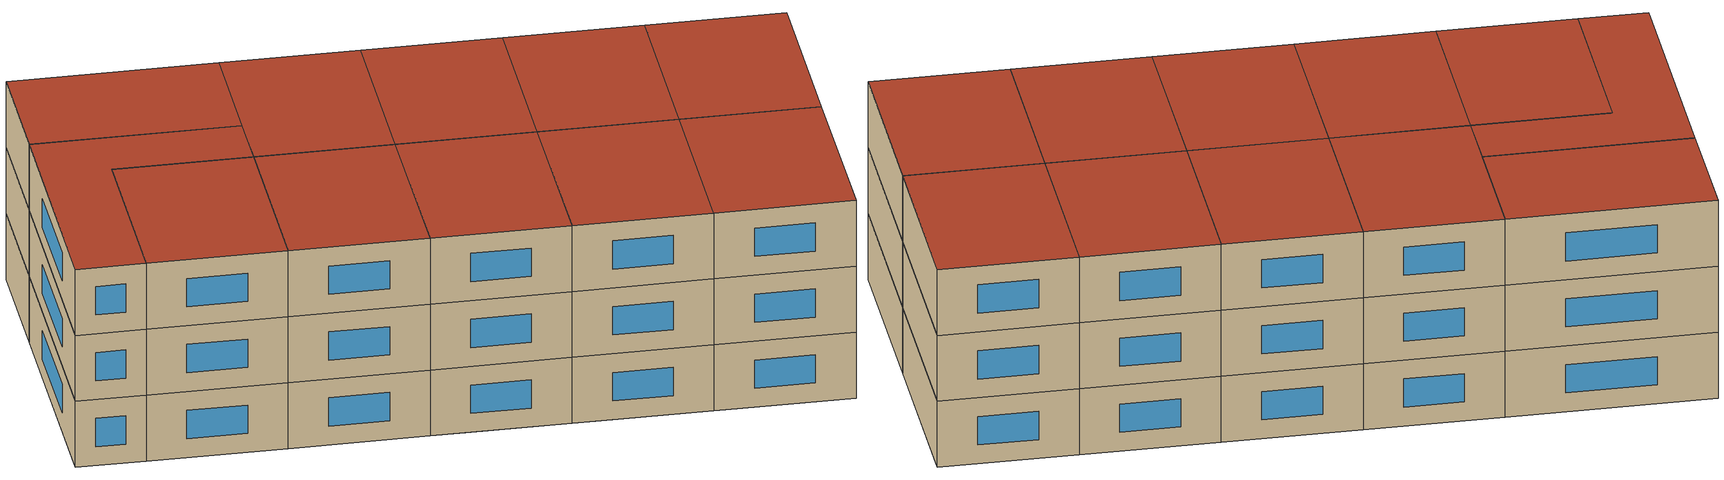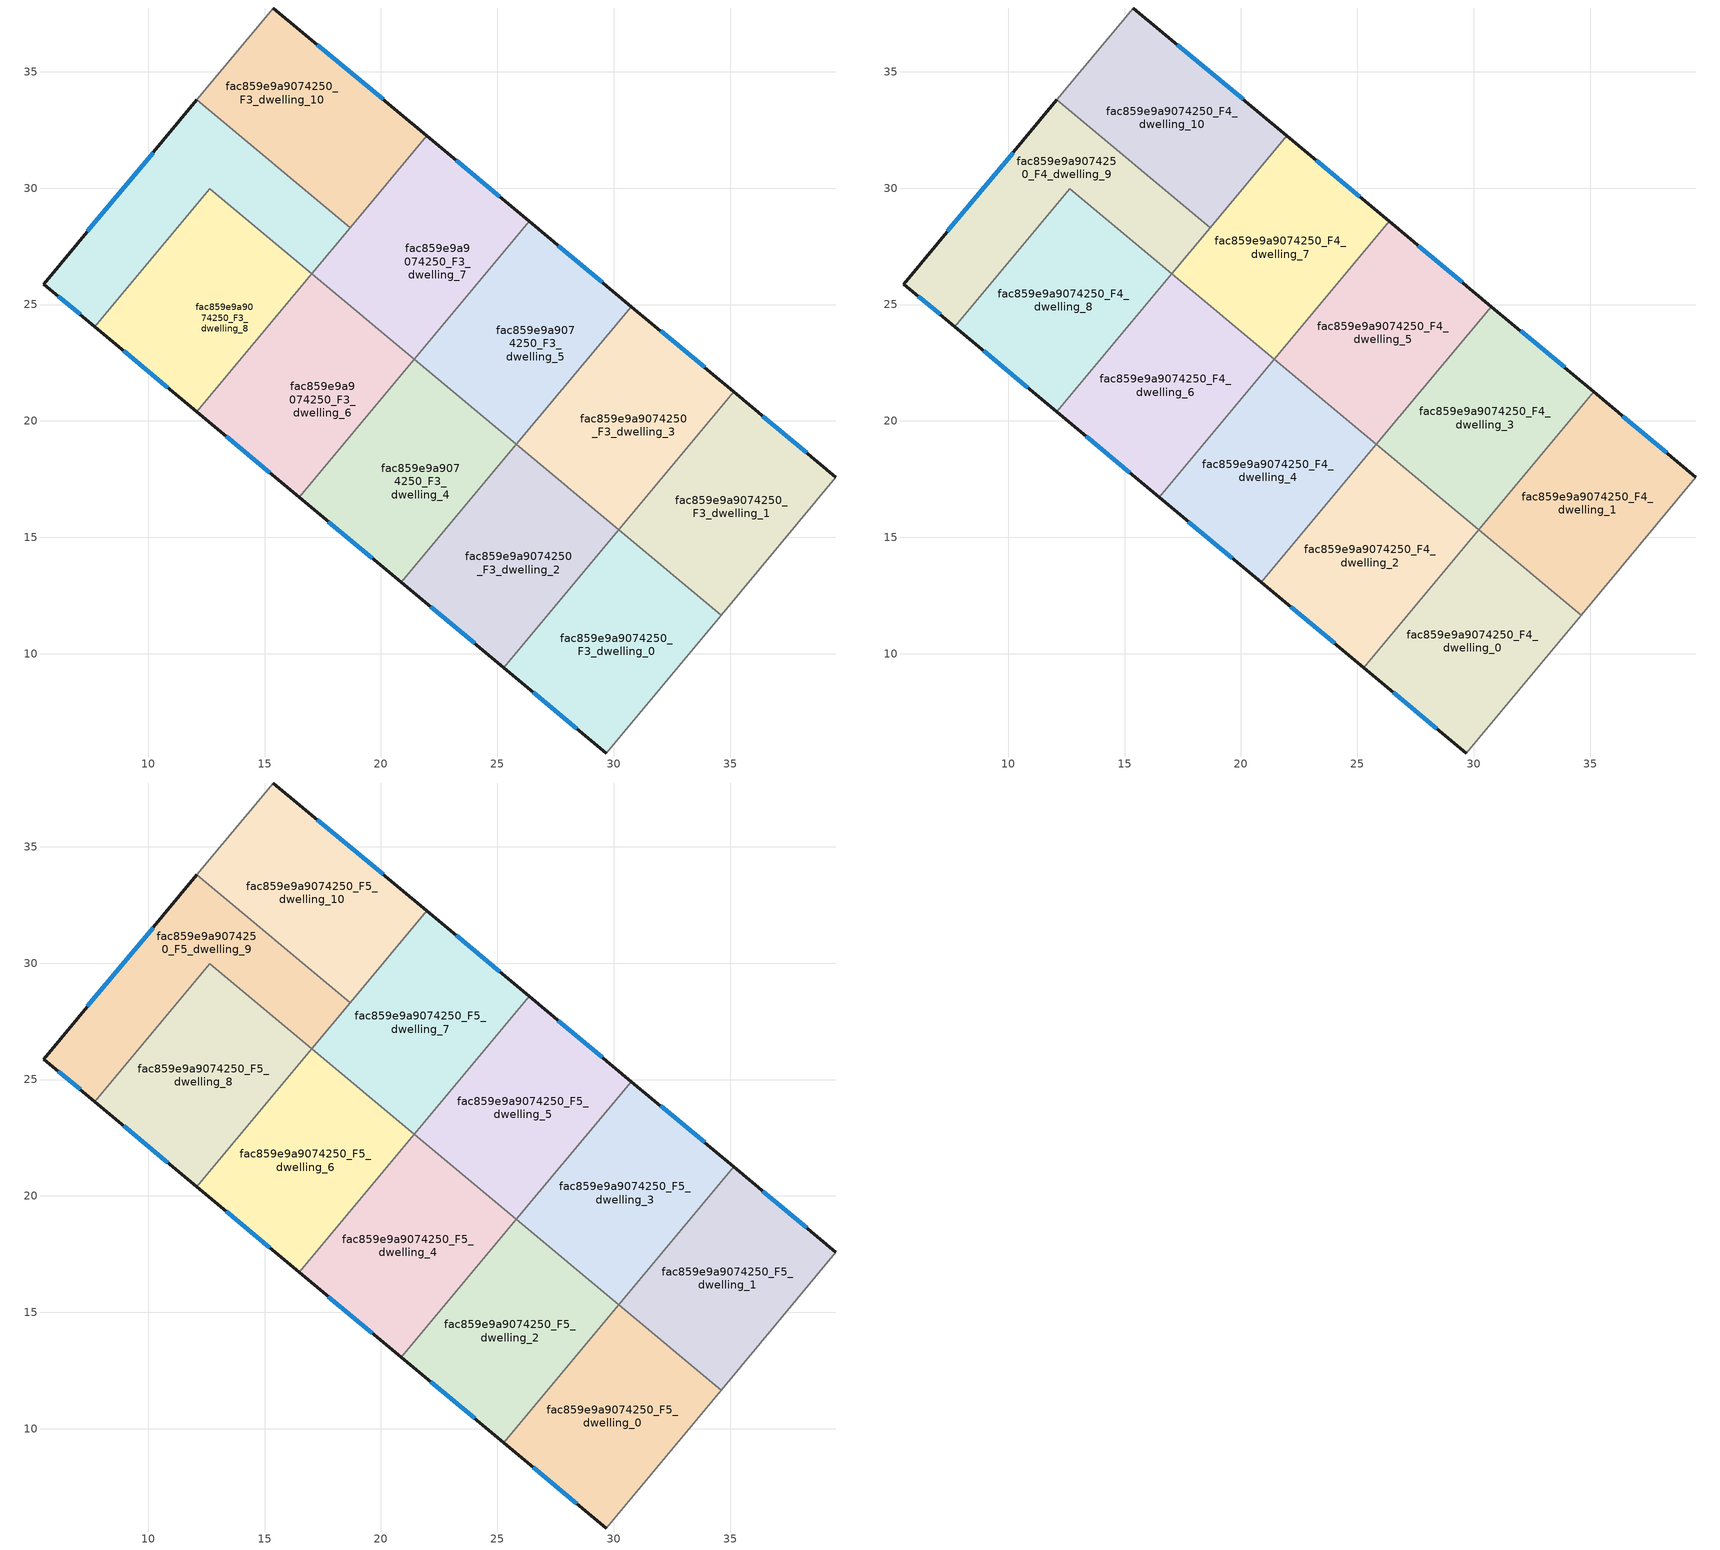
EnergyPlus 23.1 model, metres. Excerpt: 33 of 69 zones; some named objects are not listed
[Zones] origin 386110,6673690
fac859e9a9074250_F3_dwelling_0
 floor to fac859e9a9074250_F2_dwelling_11 (EU_floor_Construction): 34.61,11.66 29.67,5.74 25.64,9.1 30.58,15.02 z9
 floor to fac859e9a9074250_F2_dwelling_9 (EU_floor_Construction): 30.58,15.02 25.64,9.1 25.28,9.4 30.21,15.32 z9
 wall outside (EU_wall_Construction): 25.28,9.4 29.67,5.74 z9:12
 wall to fac859e9a9074250_F3_dwelling_1 (EU_wall_Construction): 34.61,11.66 30.21,15.33 z9:12
 wall adiabatic (EU_wall_Construction): 29.67,5.74 34.61,11.66 z9:12
 wall to fac859e9a9074250_F3_dwelling_2 (EU_wall_Construction): 30.21,15.33 25.28,9.4 z9:12
 window (EU_Window_Construction): 26.53,8.35 28.42,6.78 z9.86:11.14
fac859e9a9074250_F3_dwelling_1
 floor to fac859e9a9074250_F2_dwelling_10 (EU_floor_Construction): 39.55,17.59 34.61,11.66 30.58,15.02 35.52,20.95 z9
 floor to fac859e9a9074250_F2_dwelling_8 (EU_floor_Construction): 35.52,20.95 30.58,15.02 30.22,15.33 35.16,21.25 z9
 wall outside (EU_wall_Construction): 39.55,17.59 35.16,21.25 z9:12
 wall adiabatic (EU_wall_Construction): 34.61,11.66 39.55,17.59 z9:12
 wall to fac859e9a9074250_F3_dwelling_3 (EU_wall_Construction): 35.16,21.25 30.22,15.33 z9:12
 window (EU_Window_Construction): 38.29,18.64 36.41,20.21 z9.86:11.14
fac859e9a9074250_F3_dwelling_10
 floor to fac859e9a9074250_F2_dwelling_0 (EU_floor_Construction): 19.41,34.38 16.12,30.43 12.09,33.79 15.38,37.74 z9
 floor adiabatic (EU_floor_Construction): 21.97,32.24 18.68,28.29 16.12,30.43 19.41,34.38 z9
 wall outside (EU_wall_Construction): 21.97,32.25 15.38,37.74 z9:12
 wall to fac859e9a9074250_F3_dwelling_9 (EU_wall_Construction): 12.09,33.79 18.68,28.29 z9:12
 wall adiabatic (EU_wall_Construction): 15.38,37.74 12.09,33.79 z9:12
 wall to fac859e9a9074250_F3_dwelling_7 (EU_wall_Construction): 18.68,28.29 21.97,32.25 z9:12
 window (EU_Window_Construction): 20.09,33.82 17.27,36.17 z9.86:11.14
fac859e9a9074250_F3_dwelling_2
 floor to fac859e9a9074250_F2_dwelling_9 (EU_floor_Construction): 30.22,15.33 25.28,9.4 21.61,12.45 26.55,18.38 z9
 floor to fac859e9a9074250_F2_dwelling_7 (EU_floor_Construction): 26.55,18.38 21.61,12.45 20.88,13.06 25.82,18.99 z9
 wall outside (EU_wall_Construction): 20.88,13.06 25.28,9.4 z9:12
 wall to fac859e9a9074250_F3_dwelling_3 (EU_wall_Construction): 30.22,15.33 25.82,18.99 z9:12
 wall to fac859e9a9074250_F3_dwelling_4 (EU_wall_Construction): 25.82,18.99 20.88,13.06 z9:12
 window (EU_Window_Construction): 22.14,12.02 24.02,10.45 z9.86:11.14
fac859e9a9074250_F3_dwelling_3
 floor adiabatic (EU_floor_Construction): 35.16,21.25 30.22,15.33 26.55,18.38 31.49,24.31 z9
 floor to fac859e9a9074250_F2_dwelling_6 (EU_floor_Construction): 31.49,24.31 26.55,18.38 25.82,18.99 30.76,24.92 z9
 wall outside (EU_wall_Construction): 35.16,21.25 30.76,24.92 z9:12
 wall to fac859e9a9074250_F3_dwelling_5 (EU_wall_Construction): 30.76,24.92 25.82,18.99 z9:12
 window (EU_Window_Construction): 33.9,22.3 32.02,23.87 z9.86:11.14
fac859e9a9074250_F3_dwelling_4
 floor to fac859e9a9074250_F2_dwelling_7 (EU_floor_Construction): 25.82,18.99 20.88,13.06 17.59,15.81 22.53,21.74 z9
 floor to fac859e9a9074250_F2_dwelling_5 (EU_floor_Construction): 22.53,21.74 17.59,15.81 16.49,16.73 21.43,22.65 z9
 wall outside (EU_wall_Construction): 16.49,16.73 20.88,13.06 z9:12
 wall to fac859e9a9074250_F3_dwelling_6 (EU_wall_Construction): 21.43,22.65 16.49,16.73 z9:12
 wall to fac859e9a9074250_F3_dwelling_5 (EU_wall_Construction): 25.82,18.99 21.43,22.65 z9:12
 window (EU_Window_Construction): 17.74,15.68 19.63,14.11 z9.86:11.14
fac859e9a9074250_F3_dwelling_5
 floor to fac859e9a9074250_F2_dwelling_6 (EU_floor_Construction): 30.76,24.92 25.82,18.99 22.53,21.74 27.47,27.66 z9
 floor to fac859e9a9074250_F2_dwelling_4 (EU_floor_Construction): 27.47,27.66 22.53,21.74 21.43,22.65 26.37,28.58 z9
 wall outside (EU_wall_Construction): 30.76,24.92 26.37,28.58 z9:12
 wall to fac859e9a9074250_F3_dwelling_7 (EU_wall_Construction): 26.37,28.58 21.43,22.65 z9:12
 window (EU_Window_Construction): 29.51,25.96 27.62,27.53 z9.86:11.14
fac859e9a9074250_F3_dwelling_6
 floor to fac859e9a9074250_F2_dwelling_5 (EU_floor_Construction): 21.43,22.65 16.49,16.73 13.56,19.17 18.5,25.1 z9
 floor to fac859e9a9074250_F2_dwelling_3 (EU_floor_Construction): 18.5,25.1 13.56,19.17 12.09,20.39 17.03,26.32 z9
 wall outside (EU_wall_Construction): 12.09,20.39 16.49,16.73 z9:12
 wall to fac859e9a9074250_F3_dwelling_7 (EU_wall_Construction): 21.43,22.65 17.03,26.32 z9:12
 wall to fac859e9a9074250_F3_dwelling_8 (EU_wall_Construction): 17.03,26.32 12.09,20.39 z9:12
 window (EU_Window_Construction): 13.35,19.34 15.23,17.77 z9.86:11.14
fac859e9a9074250_F3_dwelling_7
 floor to fac859e9a9074250_F2_dwelling_2 (EU_floor_Construction): 23.44,31.02 18.5,25.1 17.03,26.32 21.97,32.24 z9
 floor to fac859e9a9074250_F2_dwelling_4 (EU_floor_Construction): 26.37,28.58 21.43,22.65 18.5,25.1 23.44,31.02 z9
 wall outside (EU_wall_Construction): 26.37,28.58 21.97,32.25 z9:12
 wall to fac859e9a9074250_F3_dwelling_9 (EU_wall_Construction): 18.68,28.29 17.03,26.32 z9:12
 window (EU_Window_Construction): 25.11,29.63 23.23,31.2 z9.86:11.14
fac859e9a9074250_F3_dwelling_8
 floor to fac859e9a9074250_F2_dwelling_3 (EU_floor_Construction): 17.03,26.32 12.09,20.39 9.53,22.53 14.47,28.45 z9
 floor to fac859e9a9074250_F2_dwelling_1 (EU_floor_Construction): 14.47,28.45 9.53,22.53 7.7,24.05 12.64,29.98 z9
 wall outside (EU_wall_Construction): 7.7,24.05 12.09,20.39 z9:12
 wall to fac859e9a9074250_F3_dwelling_9 (EU_wall_Construction): 17.03,26.32 12.64,29.98 7.7,24.05 z9:12
 window (EU_Window_Construction): 8.95,23.01 10.84,21.44 z9.86:11.14
fac859e9a9074250_F3_dwelling_9
 floor to fac859e9a9074250_F2_dwelling_1 (EU_floor_Construction): 12.64,29.98 7.7,24.05 5.5,25.88 10.44,31.81 14.47,28.45 z9
 floor to fac859e9a9074250_F2_dwelling_0 (EU_floor_Construction): 16.12,30.43 14.47,28.46 10.44,31.81 12.09,33.79 z9
 floor adiabatic (EU_floor_Construction): 18.68,28.29 17.03,26.32 14.47,28.46 16.12,30.43 z9
 wall outside (EU_wall_Construction): 12.09,33.79 5.5,25.88 7.7,24.05 z9:12
 window (EU_Window_Construction): 6.13,25.36 7.07,24.58 / 10.21,31.53 7.39,28.14 z9.86:11.14
fac859e9a9074250_F4_dwelling_0
 floor to fac859e9a9074250_F3_dwelling_0 (EU_floor_Construction): 34.61,11.66 29.67,5.74 25.28,9.4 30.21,15.33 z12
 wall outside (EU_wall_Construction): 25.28,9.4 29.67,5.74 z12:15
 wall to fac859e9a9074250_F4_dwelling_1 (EU_wall_Construction): 34.61,11.66 30.21,15.33 z12:15
 wall adiabatic (EU_wall_Construction): 29.67,5.74 34.61,11.66 z12:15
 wall to fac859e9a9074250_F4_dwelling_2 (EU_wall_Construction): 30.21,15.33 25.28,9.4 z12:15
 window (EU_Window_Construction): 26.53,8.35 28.42,6.78 z12.86:14.14
fac859e9a9074250_F4_dwelling_1
 floor to fac859e9a9074250_F3_dwelling_1 (EU_floor_Construction): 39.55,17.59 34.61,11.66 30.21,15.33 35.16,21.25 z12
 wall outside (EU_wall_Construction): 39.55,17.59 35.16,21.25 z12:15
 wall adiabatic (EU_wall_Construction): 34.61,11.66 39.55,17.59 z12:15
 wall to fac859e9a9074250_F4_dwelling_3 (EU_wall_Construction): 35.16,21.25 30.22,15.33 z12:15
 window (EU_Window_Construction): 38.29,18.64 36.41,20.21 z12.86:14.14
fac859e9a9074250_F4_dwelling_10
 floor to fac859e9a9074250_F3_dwelling_10 (EU_floor_Construction): 21.97,32.25 18.68,28.29 12.09,33.79 15.38,37.74 z12
 wall outside (EU_wall_Construction): 21.97,32.25 15.38,37.74 z12:15
 wall to fac859e9a9074250_F4_dwelling_9 (EU_wall_Construction): 12.09,33.79 18.68,28.29 z12:15
 wall adiabatic (EU_wall_Construction): 15.38,37.74 12.09,33.79 z12:15
 wall to fac859e9a9074250_F4_dwelling_7 (EU_wall_Construction): 18.68,28.29 21.97,32.25 z12:15
 window (EU_Window_Construction): 20.09,33.82 17.27,36.17 z12.86:14.14
fac859e9a9074250_F4_dwelling_2
 floor to fac859e9a9074250_F3_dwelling_2 (EU_floor_Construction): 30.22,15.33 25.28,9.4 20.88,13.06 25.82,18.99 z12
 wall outside (EU_wall_Construction): 20.88,13.06 25.28,9.4 z12:15
 wall to fac859e9a9074250_F4_dwelling_3 (EU_wall_Construction): 30.22,15.33 25.82,18.99 z12:15
 wall to fac859e9a9074250_F4_dwelling_4 (EU_wall_Construction): 25.82,18.99 20.88,13.06 z12:15
 window (EU_Window_Construction): 22.14,12.02 24.02,10.45 z12.86:14.14
fac859e9a9074250_F4_dwelling_3
 floor to fac859e9a9074250_F3_dwelling_3 (EU_floor_Construction): 35.16,21.25 30.22,15.33 25.82,18.99 30.76,24.92 z12
 wall outside (EU_wall_Construction): 35.16,21.25 30.76,24.92 z12:15
 wall to fac859e9a9074250_F4_dwelling_5 (EU_wall_Construction): 30.76,24.92 25.82,18.99 z12:15
 window (EU_Window_Construction): 33.9,22.3 32.02,23.87 z12.86:14.14
fac859e9a9074250_F4_dwelling_4
 floor to fac859e9a9074250_F3_dwelling_4 (EU_floor_Construction): 25.82,18.99 20.88,13.06 16.49,16.73 21.43,22.65 z12
 wall outside (EU_wall_Construction): 16.49,16.73 20.88,13.06 z12:15
 wall to fac859e9a9074250_F4_dwelling_6 (EU_wall_Construction): 21.43,22.65 16.49,16.73 z12:15
 wall to fac859e9a9074250_F4_dwelling_5 (EU_wall_Construction): 25.82,18.99 21.43,22.65 z12:15
 window (EU_Window_Construction): 17.74,15.68 19.63,14.11 z12.86:14.14
fac859e9a9074250_F4_dwelling_5
 floor to fac859e9a9074250_F3_dwelling_5 (EU_floor_Construction): 30.76,24.92 25.82,18.99 21.43,22.65 26.37,28.58 z12
 wall outside (EU_wall_Construction): 30.76,24.92 26.37,28.58 z12:15
 wall to fac859e9a9074250_F4_dwelling_7 (EU_wall_Construction): 26.37,28.58 21.43,22.65 z12:15
 window (EU_Window_Construction): 29.51,25.96 27.62,27.53 z12.86:14.14
fac859e9a9074250_F4_dwelling_6
 floor to fac859e9a9074250_F3_dwelling_6 (EU_floor_Construction): 21.43,22.65 16.49,16.73 12.09,20.39 17.03,26.32 z12
 wall outside (EU_wall_Construction): 12.09,20.39 16.49,16.73 z12:15
 wall to fac859e9a9074250_F4_dwelling_7 (EU_wall_Construction): 21.43,22.65 17.03,26.32 z12:15
 wall to fac859e9a9074250_F4_dwelling_8 (EU_wall_Construction): 17.03,26.32 12.09,20.39 z12:15
 window (EU_Window_Construction): 13.35,19.34 15.23,17.77 z12.86:14.14
fac859e9a9074250_F4_dwelling_7
 floor to fac859e9a9074250_F3_dwelling_7 (EU_floor_Construction): 26.37,28.58 21.43,22.65 17.03,26.32 21.97,32.25 z12
 wall outside (EU_wall_Construction): 26.37,28.58 21.97,32.25 z12:15
 wall to fac859e9a9074250_F4_dwelling_9 (EU_wall_Construction): 18.68,28.29 17.03,26.32 z12:15
 window (EU_Window_Construction): 25.11,29.63 23.23,31.2 z12.86:14.14
fac859e9a9074250_F4_dwelling_8
 floor to fac859e9a9074250_F3_dwelling_8 (EU_floor_Construction): 17.03,26.32 12.09,20.39 7.7,24.05 12.64,29.98 z12
 wall outside (EU_wall_Construction): 7.7,24.05 12.09,20.39 z12:15
 wall to fac859e9a9074250_F4_dwelling_9 (EU_wall_Construction): 17.03,26.32 12.64,29.98 7.7,24.05 z12:15
 window (EU_Window_Construction): 8.95,23.01 10.84,21.44 z12.86:14.14
fac859e9a9074250_F4_dwelling_9
 floor to fac859e9a9074250_F3_dwelling_9 (EU_floor_Construction): 18.68,28.29 17.03,26.32 12.64,29.98 7.7,24.05 5.5,25.88 12.09,33.79 z12
 wall outside (EU_wall_Construction): 12.09,33.79 5.5,25.88 7.7,24.05 z12:15
 window (EU_Window_Construction): 6.13,25.36 7.07,24.58 / 10.21,31.53 7.39,28.14 z12.86:14.14
fac859e9a9074250_F5_dwelling_0
 floor to fac859e9a9074250_F4_dwelling_0 (EU_floor_Construction): 34.61,11.66 29.67,5.74 25.28,9.4 30.21,15.33 z15
 wall outside (EU_wall_Construction): 25.28,9.4 29.67,5.74 z15:18
 wall to fac859e9a9074250_F5_dwelling_1 (EU_wall_Construction): 34.61,11.66 30.21,15.33 z15:18
 wall adiabatic (EU_wall_Construction): 29.67,5.74 34.61,11.66 z15:18
 wall to fac859e9a9074250_F5_dwelling_2 (EU_wall_Construction): 30.21,15.33 25.28,9.4 z15:18
 window (EU_Window_Construction): 26.53,8.35 28.42,6.78 z15.86:17.14
 roof outside (EU_roof_Construction): 29.67,5.74 34.61,11.66 30.21,15.33 25.28,9.4 z18
fac859e9a9074250_F5_dwelling_1
 floor to fac859e9a9074250_F4_dwelling_1 (EU_floor_Construction): 39.55,17.59 34.61,11.66 30.21,15.33 35.16,21.25 z15
 wall outside (EU_wall_Construction): 39.55,17.59 35.16,21.25 z15:18
 wall adiabatic (EU_wall_Construction): 34.61,11.66 39.55,17.59 z15:18
 wall to fac859e9a9074250_F5_dwelling_3 (EU_wall_Construction): 35.16,21.25 30.22,15.33 z15:18
 window (EU_Window_Construction): 38.29,18.64 36.41,20.21 z15.86:17.14
 roof outside (EU_roof_Construction): 34.61,11.66 39.55,17.59 35.16,21.25 30.21,15.33 z18
fac859e9a9074250_F5_dwelling_10
 floor to fac859e9a9074250_F4_dwelling_10 (EU_floor_Construction): 21.97,32.25 18.68,28.29 12.09,33.79 15.38,37.74 z15
 wall outside (EU_wall_Construction): 21.97,32.25 15.38,37.74 z15:18
 wall to fac859e9a9074250_F5_dwelling_9 (EU_wall_Construction): 12.09,33.79 18.68,28.29 z15:18
 wall adiabatic (EU_wall_Construction): 15.38,37.74 12.09,33.79 z15:18
 wall to fac859e9a9074250_F5_dwelling_7 (EU_wall_Construction): 18.68,28.29 21.97,32.25 z15:18
 window (EU_Window_Construction): 20.09,33.82 17.27,36.17 z15.86:17.14
 roof outside (EU_roof_Construction): 18.68,28.29 21.97,32.25 15.38,37.74 12.09,33.79 z18
fac859e9a9074250_F5_dwelling_2
 floor to fac859e9a9074250_F4_dwelling_2 (EU_floor_Construction): 30.22,15.33 25.28,9.4 20.88,13.06 25.82,18.99 z15
 wall outside (EU_wall_Construction): 20.88,13.06 25.28,9.4 z15:18
 wall to fac859e9a9074250_F5_dwelling_3 (EU_wall_Construction): 30.22,15.33 25.82,18.99 z15:18
 wall to fac859e9a9074250_F5_dwelling_4 (EU_wall_Construction): 25.82,18.99 20.88,13.06 z15:18
 window (EU_Window_Construction): 22.14,12.02 24.02,10.45 z15.86:17.14
 roof outside (EU_roof_Construction): 25.28,9.4 30.22,15.33 25.82,18.99 20.88,13.06 z18
fac859e9a9074250_F5_dwelling_3
 floor to fac859e9a9074250_F4_dwelling_3 (EU_floor_Construction): 35.16,21.25 30.22,15.33 25.82,18.99 30.76,24.92 z15
 wall outside (EU_wall_Construction): 35.16,21.25 30.76,24.92 z15:18
 wall to fac859e9a9074250_F5_dwelling_5 (EU_wall_Construction): 30.76,24.92 25.82,18.99 z15:18
 window (EU_Window_Construction): 33.9,22.3 32.02,23.87 z15.86:17.14
 roof outside (EU_roof_Construction): 30.22,15.33 35.16,21.25 30.76,24.92 25.82,18.99 z18
fac859e9a9074250_F5_dwelling_4
 floor to fac859e9a9074250_F4_dwelling_4 (EU_floor_Construction): 25.82,18.99 20.88,13.06 16.49,16.73 21.43,22.65 z15
 wall outside (EU_wall_Construction): 16.49,16.73 20.88,13.06 z15:18
 wall to fac859e9a9074250_F5_dwelling_6 (EU_wall_Construction): 21.43,22.65 16.49,16.73 z15:18
 wall to fac859e9a9074250_F5_dwelling_5 (EU_wall_Construction): 25.82,18.99 21.43,22.65 z15:18
 window (EU_Window_Construction): 17.74,15.68 19.63,14.11 z15.86:17.14
 roof outside (EU_roof_Construction): 20.88,13.06 25.82,18.99 21.43,22.65 16.49,16.73 z18
fac859e9a9074250_F5_dwelling_5
 floor to fac859e9a9074250_F4_dwelling_5 (EU_floor_Construction): 30.76,24.92 25.82,18.99 21.43,22.65 26.37,28.58 z15
 wall outside (EU_wall_Construction): 30.76,24.92 26.37,28.58 z15:18
 wall to fac859e9a9074250_F5_dwelling_7 (EU_wall_Construction): 26.37,28.58 21.43,22.65 z15:18
 window (EU_Window_Construction): 29.51,25.96 27.62,27.53 z15.86:17.14
 roof outside (EU_roof_Construction): 25.82,18.99 30.76,24.92 26.37,28.58 21.43,22.65 z18
fac859e9a9074250_F5_dwelling_6
 floor to fac859e9a9074250_F4_dwelling_6 (EU_floor_Construction): 21.43,22.65 16.49,16.73 12.09,20.39 17.03,26.32 z15
 wall outside (EU_wall_Construction): 12.09,20.39 16.49,16.73 z15:18
 wall to fac859e9a9074250_F5_dwelling_7 (EU_wall_Construction): 21.43,22.65 17.03,26.32 z15:18
 wall to fac859e9a9074250_F5_dwelling_8 (EU_wall_Construction): 17.03,26.32 12.09,20.39 z15:18
 window (EU_Window_Construction): 13.35,19.34 15.23,17.77 z15.86:17.14
 roof outside (EU_roof_Construction): 16.49,16.73 21.43,22.65 17.03,26.32 12.09,20.39 z18
fac859e9a9074250_F5_dwelling_7
 floor to fac859e9a9074250_F4_dwelling_7 (EU_floor_Construction): 26.37,28.58 21.43,22.65 17.03,26.32 21.97,32.25 z15
 wall outside (EU_wall_Construction): 26.37,28.58 21.97,32.25 z15:18
 wall to fac859e9a9074250_F5_dwelling_9 (EU_wall_Construction): 18.68,28.29 17.03,26.32 z15:18
 window (EU_Window_Construction): 25.11,29.63 23.23,31.2 z15.86:17.14
 roof outside (EU_roof_Construction): 21.43,22.65 26.37,28.58 21.97,32.25 17.03,26.32 z18
fac859e9a9074250_F5_dwelling_8
 floor to fac859e9a9074250_F4_dwelling_8 (EU_floor_Construction): 17.03,26.32 12.09,20.39 7.7,24.05 12.64,29.98 z15
 wall outside (EU_wall_Construction): 7.7,24.05 12.09,20.39 z15:18
 wall to fac859e9a9074250_F5_dwelling_9 (EU_wall_Construction): 17.03,26.32 12.64,29.98 7.7,24.05 z15:18
 window (EU_Window_Construction): 8.95,23.01 10.84,21.44 z15.86:17.14
 roof outside (EU_roof_Construction): 12.09,20.39 17.03,26.32 12.64,29.98 7.7,24.05 z18
fac859e9a9074250_F5_dwelling_9
 floor to fac859e9a9074250_F4_dwelling_9 (EU_floor_Construction): 18.68,28.29 17.03,26.32 12.64,29.98 7.7,24.05 5.5,25.88 12.09,33.79 z15
 wall outside (EU_wall_Construction): 12.09,33.79 5.5,25.88 7.7,24.05 z15:18
 window (EU_Window_Construction): 6.13,25.36 7.07,24.58 / 10.21,31.53 7.39,28.14 z15.86:17.14
 roof outside (EU_roof_Construction): 17.03,26.32 18.68,28.29 12.09,33.79 5.5,25.88 7.7,24.05 12.64,29.98 z18
[Building]
EU S2 Campaign: North Axis=0; Terrain=City; Solar Distribution=FullExterior
[Site:Location]
Helsinki-Vantaa.AP: Latitude=60.317; Longitude=24.963; Time Zone=2; Elevation=54.6
[SizingPeriod:WeatherFileDays]
AnnualSizingPeriod: Begin Month=1; Begin Day of Month=1; End Month=12; End Day of Month=31; Day of Week for Start Day=Monday; Use Weather File Daylight Saving Period=No; Use Weather File Rain and Snow Indicators=No
[MATERIAL]
EU_InternalMass_Material: Roughness=MediumRough; Thickness=0.1; Conductivity=1; Density=1800; Specific Heat=900; Thermal Absorptance=0.9; Solar Absorptance=0.7; Visible Absorptance=0.7
[MATERIAL:NOMASS] Roughness=MediumRough; Thermal Absorptance=0.9; Solar Absorptance=0.7; Visible Absorptance=0.7
Name | Thermal Resistance
EU_wall_NoMass | 1.10183
EU_roof_NoMass; EU_floor_NoMass | 1.70606
[WINDOWMATERIAL:SIMPLEGLAZINGSYSTEM]
EU_Window_SimpleGlazing: UFactor=3.11035; Solar Heat Gain Coefficient=0.8; Visible Transmittance=0.8
[CONSTRUCTION]
EU_wall_Construction: EU_wall_NoMass
EU_roof_Construction: EU_roof_NoMass
EU_floor_Construction: EU_floor_NoMass
EU_Window_Construction: EU_Window_SimpleGlazing
EU_InternalMass_Construction: EU_InternalMass_Material
[ZONE] Type=1; Multiplier=1; Ceiling Height=autocalculate; Floor Area=autocalculate; Part of Total Floor Area=Yes
Name | Volume
fac859e9a9074250_F3_dwelling_0; fac859e9a9074250_F4_dwelling_0; fac859e9a9074250_F5_dwelling_0; fac859e9a9074250_F3_dwelling_10; fac859e9a9074250_F4_dwelling_10; fac859e9a9074250_F5_dwelling_10 | 132.406
fac859e9a9074250_F3_dwelling_1; fac859e9a9074250_F4_dwelling_1; fac859e9a9074250_F5_dwelling_1 | 132.414
fac859e9a9074250_F3_dwelling_2; fac859e9a9074250_F4_dwelling_2; fac859e9a9074250_F5_dwelling_2 | 132.42
fac859e9a9074250_F3_dwelling_3; fac859e9a9074250_F4_dwelling_3; fac859e9a9074250_F5_dwelling_3 | 132.419
fac859e9a9074250_F3_dwelling_4; fac859e9a9074250_F4_dwelling_4; fac859e9a9074250_F5_dwelling_4 | 132.416
fac859e9a9074250_F3_dwelling_5; fac859e9a9074250_F4_dwelling_5; fac859e9a9074250_F5_dwelling_5 | 132.417
fac859e9a9074250_F3_dwelling_6; fac859e9a9074250_F4_dwelling_6; fac859e9a9074250_F5_dwelling_6 | 132.429
fac859e9a9074250_F3_dwelling_7; fac859e9a9074250_F4_dwelling_7; fac859e9a9074250_F5_dwelling_7 | 132.426
fac859e9a9074250_F3_dwelling_8; fac859e9a9074250_F4_dwelling_8; fac859e9a9074250_F5_dwelling_8 | 132.412
fac859e9a9074250_F3_dwelling_9; fac859e9a9074250_F4_dwelling_9; fac859e9a9074250_F5_dwelling_9 | 132.423
[INTERNALMASS] Construction=EU_InternalMass_Construction
Name | Zone or ZoneList | Surface Area
fac859e9a9074250_F3_dwelling_0_EU_InternalMass | fac859e9a9074250_F3_dwelling_0 | 44.1353
fac859e9a9074250_F3_dwelling_1_EU_InternalMass | fac859e9a9074250_F3_dwelling_1 | 44.1374
fac859e9a9074250_F3_dwelling_2_EU_InternalMass | fac859e9a9074250_F3_dwelling_2 | 44.1398
fac859e9a9074250_F3_dwelling_3_EU_InternalMass | fac859e9a9074250_F3_dwelling_3 | 44.1399
fac859e9a9074250_F3_dwelling_4_EU_InternalMass | fac859e9a9074250_F3_dwelling_4 | 44.1374
fac859e9a9074250_F3_dwelling_5_EU_InternalMass | fac859e9a9074250_F3_dwelling_5 | 44.1387
fac859e9a9074250_F3_dwelling_6_EU_InternalMass | fac859e9a9074250_F3_dwelling_6 | 44.1431
fac859e9a9074250_F3_dwelling_7_EU_InternalMass | fac859e9a9074250_F3_dwelling_7 | 44.1411
fac859e9a9074250_F3_dwelling_8_EU_InternalMass | fac859e9a9074250_F3_dwelling_8 | 44.1369
fac859e9a9074250_F3_dwelling_9_EU_InternalMass | fac859e9a9074250_F3_dwelling_9 | 44.1414
fac859e9a9074250_F3_dwelling_10_EU_InternalMass | fac859e9a9074250_F3_dwelling_10 | 44.1327
fac859e9a9074250_F4_dwelling_0_EU_InternalMass | fac859e9a9074250_F4_dwelling_0 | 44.1353
fac859e9a9074250_F4_dwelling_1_EU_InternalMass | fac859e9a9074250_F4_dwelling_1 | 44.1374
fac859e9a9074250_F4_dwelling_2_EU_InternalMass | fac859e9a9074250_F4_dwelling_2 | 44.1398
fac859e9a9074250_F4_dwelling_3_EU_InternalMass | fac859e9a9074250_F4_dwelling_3 | 44.1399
fac859e9a9074250_F4_dwelling_4_EU_InternalMass | fac859e9a9074250_F4_dwelling_4 | 44.1374
fac859e9a9074250_F4_dwelling_5_EU_InternalMass | fac859e9a9074250_F4_dwelling_5 | 44.1387
fac859e9a9074250_F4_dwelling_6_EU_InternalMass | fac859e9a9074250_F4_dwelling_6 | 44.1431
fac859e9a9074250_F4_dwelling_7_EU_InternalMass | fac859e9a9074250_F4_dwelling_7 | 44.1411
fac859e9a9074250_F4_dwelling_8_EU_InternalMass | fac859e9a9074250_F4_dwelling_8 | 44.1369
fac859e9a9074250_F4_dwelling_9_EU_InternalMass | fac859e9a9074250_F4_dwelling_9 | 44.1414
fac859e9a9074250_F4_dwelling_10_EU_InternalMass | fac859e9a9074250_F4_dwelling_10 | 44.1327
fac859e9a9074250_F5_dwelling_0_EU_InternalMass | fac859e9a9074250_F5_dwelling_0 | 44.1353
fac859e9a9074250_F5_dwelling_1_EU_InternalMass | fac859e9a9074250_F5_dwelling_1 | 44.1374
fac859e9a9074250_F5_dwelling_2_EU_InternalMass | fac859e9a9074250_F5_dwelling_2 | 44.1398
fac859e9a9074250_F5_dwelling_3_EU_InternalMass | fac859e9a9074250_F5_dwelling_3 | 44.1399
fac859e9a9074250_F5_dwelling_4_EU_InternalMass | fac859e9a9074250_F5_dwelling_4 | 44.1374
fac859e9a9074250_F5_dwelling_5_EU_InternalMass | fac859e9a9074250_F5_dwelling_5 | 44.1387
fac859e9a9074250_F5_dwelling_6_EU_InternalMass | fac859e9a9074250_F5_dwelling_6 | 44.1431
fac859e9a9074250_F5_dwelling_7_EU_InternalMass | fac859e9a9074250_F5_dwelling_7 | 44.1411
fac859e9a9074250_F5_dwelling_8_EU_InternalMass | fac859e9a9074250_F5_dwelling_8 | 44.1369
fac859e9a9074250_F5_dwelling_9_EU_InternalMass | fac859e9a9074250_F5_dwelling_9 | 44.1414
fac859e9a9074250_F5_dwelling_10_EU_InternalMass | fac859e9a9074250_F5_dwelling_10 | 44.1327
[OTHEREQUIPMENT] Fuel Type=Electricity; Design Level Calculation Method=Watts/Area; Power per Zone Floor Area=1; Fraction Latent=0; Fraction Radiant=0; Fraction Lost=0; Carbon Dioxide Generation Rate=0; EndUse Subcategory=EU_Step8_InternalGains
Name | Zone or ZoneList or Space or SpaceList | Schedule
EU_Step8_InternalGain_fac859e9a9074250_F3_dwelling_0_f000 | fac859e9a9074250_F3_dwelling_0 | EU_Step8_GainSchedule_fac859e9a9074250_F3_dwelling_0_f000
EU_Step8_InternalGain_fac859e9a9074250_F3_dwelling_1_f000 | fac859e9a9074250_F3_dwelling_1 | EU_Step8_GainSchedule_fac859e9a9074250_F3_dwelling_1_f000
EU_Step8_InternalGain_fac859e9a9074250_F3_dwelling_2_f000 | fac859e9a9074250_F3_dwelling_2 | EU_Step8_GainSchedule_fac859e9a9074250_F3_dwelling_2_f000
EU_Step8_InternalGain_fac859e9a9074250_F3_dwelling_3_f000 | fac859e9a9074250_F3_dwelling_3 | EU_Step8_GainSchedule_fac859e9a9074250_F3_dwelling_3_f000
EU_Step8_InternalGain_fac859e9a9074250_F3_dwelling_4_f000 | fac859e9a9074250_F3_dwelling_4 | EU_Step8_GainSchedule_fac859e9a9074250_F3_dwelling_4_f000
EU_Step8_InternalGain_fac859e9a9074250_F3_dwelling_5_f000 | fac859e9a9074250_F3_dwelling_5 | EU_Step8_GainSchedule_fac859e9a9074250_F3_dwelling_5_f000
EU_Step8_InternalGain_fac859e9a9074250_F3_dwelling_6_f000 | fac859e9a9074250_F3_dwelling_6 | EU_Step8_GainSchedule_fac859e9a9074250_F3_dwelling_6_f000
EU_Step8_InternalGain_fac859e9a9074250_F3_dwelling_7_f000 | fac859e9a9074250_F3_dwelling_7 | EU_Step8_GainSchedule_fac859e9a9074250_F3_dwelling_7_f000
EU_Step8_InternalGain_fac859e9a9074250_F3_dwelling_8_f000 | fac859e9a9074250_F3_dwelling_8 | EU_Step8_GainSchedule_fac859e9a9074250_F3_dwelling_8_f000
EU_Step8_InternalGain_fac859e9a9074250_F3_dwelling_9_f000 | fac859e9a9074250_F3_dwelling_9 | EU_Step8_GainSchedule_fac859e9a9074250_F3_dwelling_9_f000
EU_Step8_InternalGain_fac859e9a9074250_F3_dwelling_10_f000 | fac859e9a9074250_F3_dwelling_10 | EU_Step8_GainSchedule_fac859e9a9074250_F3_dwelling_10_f000
EU_Step8_InternalGain_fac859e9a9074250_F4_dwelling_0_f000 | fac859e9a9074250_F4_dwelling_0 | EU_Step8_GainSchedule_fac859e9a9074250_F4_dwelling_0_f000
EU_Step8_InternalGain_fac859e9a9074250_F4_dwelling_1_f000 | fac859e9a9074250_F4_dwelling_1 | EU_Step8_GainSchedule_fac859e9a9074250_F4_dwelling_1_f000
EU_Step8_InternalGain_fac859e9a9074250_F4_dwelling_2_f000 | fac859e9a9074250_F4_dwelling_2 | EU_Step8_GainSchedule_fac859e9a9074250_F4_dwelling_2_f000
EU_Step8_InternalGain_fac859e9a9074250_F4_dwelling_3_f000 | fac859e9a9074250_F4_dwelling_3 | EU_Step8_GainSchedule_fac859e9a9074250_F4_dwelling_3_f000
EU_Step8_InternalGain_fac859e9a9074250_F4_dwelling_4_f000 | fac859e9a9074250_F4_dwelling_4 | EU_Step8_GainSchedule_fac859e9a9074250_F4_dwelling_4_f000
EU_Step8_InternalGain_fac859e9a9074250_F4_dwelling_5_f000 | fac859e9a9074250_F4_dwelling_5 | EU_Step8_GainSchedule_fac859e9a9074250_F4_dwelling_5_f000
EU_Step8_InternalGain_fac859e9a9074250_F4_dwelling_6_f000 | fac859e9a9074250_F4_dwelling_6 | EU_Step8_GainSchedule_fac859e9a9074250_F4_dwelling_6_f000
EU_Step8_InternalGain_fac859e9a9074250_F4_dwelling_7_f000 | fac859e9a9074250_F4_dwelling_7 | EU_Step8_GainSchedule_fac859e9a9074250_F4_dwelling_7_f000
EU_Step8_InternalGain_fac859e9a9074250_F4_dwelling_8_f000 | fac859e9a9074250_F4_dwelling_8 | EU_Step8_GainSchedule_fac859e9a9074250_F4_dwelling_8_f000
EU_Step8_InternalGain_fac859e9a9074250_F4_dwelling_9_f000 | fac859e9a9074250_F4_dwelling_9 | EU_Step8_GainSchedule_fac859e9a9074250_F4_dwelling_9_f000
EU_Step8_InternalGain_fac859e9a9074250_F4_dwelling_10_f000 | fac859e9a9074250_F4_dwelling_10 | EU_Step8_GainSchedule_fac859e9a9074250_F4_dwelling_10_f000
EU_Step8_InternalGain_fac859e9a9074250_F5_dwelling_0_f000 | fac859e9a9074250_F5_dwelling_0 | EU_Step8_GainSchedule_fac859e9a9074250_F5_dwelling_0_f000
EU_Step8_InternalGain_fac859e9a9074250_F5_dwelling_1_f000 | fac859e9a9074250_F5_dwelling_1 | EU_Step8_GainSchedule_fac859e9a9074250_F5_dwelling_1_f000
EU_Step8_InternalGain_fac859e9a9074250_F5_dwelling_2_f000 | fac859e9a9074250_F5_dwelling_2 | EU_Step8_GainSchedule_fac859e9a9074250_F5_dwelling_2_f000
EU_Step8_InternalGain_fac859e9a9074250_F5_dwelling_3_f000 | fac859e9a9074250_F5_dwelling_3 | EU_Step8_GainSchedule_fac859e9a9074250_F5_dwelling_3_f000
EU_Step8_InternalGain_fac859e9a9074250_F5_dwelling_4_f000 | fac859e9a9074250_F5_dwelling_4 | EU_Step8_GainSchedule_fac859e9a9074250_F5_dwelling_4_f000
EU_Step8_InternalGain_fac859e9a9074250_F5_dwelling_5_f000 | fac859e9a9074250_F5_dwelling_5 | EU_Step8_GainSchedule_fac859e9a9074250_F5_dwelling_5_f000
EU_Step8_InternalGain_fac859e9a9074250_F5_dwelling_6_f000 | fac859e9a9074250_F5_dwelling_6 | EU_Step8_GainSchedule_fac859e9a9074250_F5_dwelling_6_f000
EU_Step8_InternalGain_fac859e9a9074250_F5_dwelling_7_f000 | fac859e9a9074250_F5_dwelling_7 | EU_Step8_GainSchedule_fac859e9a9074250_F5_dwelling_7_f000
EU_Step8_InternalGain_fac859e9a9074250_F5_dwelling_8_f000 | fac859e9a9074250_F5_dwelling_8 | EU_Step8_GainSchedule_fac859e9a9074250_F5_dwelling_8_f000
EU_Step8_InternalGain_fac859e9a9074250_F5_dwelling_9_f000 | fac859e9a9074250_F5_dwelling_9 | EU_Step8_GainSchedule_fac859e9a9074250_F5_dwelling_9_f000
EU_Step8_InternalGain_fac859e9a9074250_F5_dwelling_10_f000 | fac859e9a9074250_F5_dwelling_10 | EU_Step8_GainSchedule_fac859e9a9074250_F5_dwelling_10_f000
[ZONEVENTILATION:DESIGNFLOWRATE] Schedule=EU_AlwaysOn; Design Flow Rate Calculation Method=AirChanges/Hour; Air Changes per Hour=0.756316; Ventilation Type=Natural; Fan Pressure Rise=0; Fan Total Efficiency=1; Constant Term Coefficient=1; Temperature Term Coefficient=0; Velocity Term Coefficient=0; Velocity Squared Term Coefficient=0; Minimum Indoor Temperature=-100; Maximum Indoor Temperature=100; Delta Temperature=-100; Minimum Outdoor Temperature=-100; Maximum Outdoor Temperature=100; Maximum Wind Speed=40
Name | Zone or ZoneList or Space or SpaceList
EU_ConstantAir_fac859e9a9074250_F3_dwelling_0 | fac859e9a9074250_F3_dwelling_0
EU_ConstantAir_fac859e9a9074250_F3_dwelling_1 | fac859e9a9074250_F3_dwelling_1
EU_ConstantAir_fac859e9a9074250_F3_dwelling_2 | fac859e9a9074250_F3_dwelling_2
EU_ConstantAir_fac859e9a9074250_F3_dwelling_3 | fac859e9a9074250_F3_dwelling_3
EU_ConstantAir_fac859e9a9074250_F3_dwelling_4 | fac859e9a9074250_F3_dwelling_4
EU_ConstantAir_fac859e9a9074250_F3_dwelling_5 | fac859e9a9074250_F3_dwelling_5
EU_ConstantAir_fac859e9a9074250_F3_dwelling_6 | fac859e9a9074250_F3_dwelling_6
EU_ConstantAir_fac859e9a9074250_F3_dwelling_7 | fac859e9a9074250_F3_dwelling_7
EU_ConstantAir_fac859e9a9074250_F3_dwelling_8 | fac859e9a9074250_F3_dwelling_8
EU_ConstantAir_fac859e9a9074250_F3_dwelling_9 | fac859e9a9074250_F3_dwelling_9
EU_ConstantAir_fac859e9a9074250_F3_dwelling_10 | fac859e9a9074250_F3_dwelling_10
EU_ConstantAir_fac859e9a9074250_F4_dwelling_0 | fac859e9a9074250_F4_dwelling_0
EU_ConstantAir_fac859e9a9074250_F4_dwelling_1 | fac859e9a9074250_F4_dwelling_1
EU_ConstantAir_fac859e9a9074250_F4_dwelling_2 | fac859e9a9074250_F4_dwelling_2
EU_ConstantAir_fac859e9a9074250_F4_dwelling_3 | fac859e9a9074250_F4_dwelling_3
EU_ConstantAir_fac859e9a9074250_F4_dwelling_4 | fac859e9a9074250_F4_dwelling_4
EU_ConstantAir_fac859e9a9074250_F4_dwelling_5 | fac859e9a9074250_F4_dwelling_5
EU_ConstantAir_fac859e9a9074250_F4_dwelling_6 | fac859e9a9074250_F4_dwelling_6
EU_ConstantAir_fac859e9a9074250_F4_dwelling_7 | fac859e9a9074250_F4_dwelling_7
EU_ConstantAir_fac859e9a9074250_F4_dwelling_8 | fac859e9a9074250_F4_dwelling_8
EU_ConstantAir_fac859e9a9074250_F4_dwelling_9 | fac859e9a9074250_F4_dwelling_9
EU_ConstantAir_fac859e9a9074250_F4_dwelling_10 | fac859e9a9074250_F4_dwelling_10
EU_ConstantAir_fac859e9a9074250_F5_dwelling_0 | fac859e9a9074250_F5_dwelling_0
EU_ConstantAir_fac859e9a9074250_F5_dwelling_1 | fac859e9a9074250_F5_dwelling_1
EU_ConstantAir_fac859e9a9074250_F5_dwelling_2 | fac859e9a9074250_F5_dwelling_2
EU_ConstantAir_fac859e9a9074250_F5_dwelling_3 | fac859e9a9074250_F5_dwelling_3
EU_ConstantAir_fac859e9a9074250_F5_dwelling_4 | fac859e9a9074250_F5_dwelling_4
EU_ConstantAir_fac859e9a9074250_F5_dwelling_5 | fac859e9a9074250_F5_dwelling_5
EU_ConstantAir_fac859e9a9074250_F5_dwelling_6 | fac859e9a9074250_F5_dwelling_6
EU_ConstantAir_fac859e9a9074250_F5_dwelling_7 | fac859e9a9074250_F5_dwelling_7
EU_ConstantAir_fac859e9a9074250_F5_dwelling_8 | fac859e9a9074250_F5_dwelling_8
EU_ConstantAir_fac859e9a9074250_F5_dwelling_9 | fac859e9a9074250_F5_dwelling_9
EU_ConstantAir_fac859e9a9074250_F5_dwelling_10 | fac859e9a9074250_F5_dwelling_10
[HVACTEMPLATE:THERMOSTAT] Constant Heating Setpoint=20; Constant Cooling Setpoint=50
EU_HeatOnly_fac859e9a9074250_F0_dwelling_0; EU_HeatOnly_fac859e9a9074250_F0_dwelling_1; EU_HeatOnly_fac859e9a9074250_F0_dwelling_2; EU_HeatOnly_fac859e9a9074250_F0_dwelling_3; EU_HeatOnly_fac859e9a9074250_F0_dwelling_4; EU_HeatOnly_fac859e9a9074250_F0_dwelling_5; EU_HeatOnly_fac859e9a9074250_F0_dwelling_6; EU_HeatOnly_fac859e9a9074250_F0_dwelling_7; EU_HeatOnly_fac859e9a9074250_F0_dwelling_8; EU_HeatOnly_fac859e9a9074250_F0_dwelling_9; EU_HeatOnly_fac859e9a9074250_F0_dwelling_10; EU_HeatOnly_fac859e9a9074250_F0_dwelling_11; EU_HeatOnly_fac859e9a9074250_F1_dwelling_0; EU_HeatOnly_fac859e9a9074250_F1_dwelling_1; EU_HeatOnly_fac859e9a9074250_F1_dwelling_2; EU_HeatOnly_fac859e9a9074250_F1_dwelling_3; EU_HeatOnly_fac859e9a9074250_F1_dwelling_4
[HVACTEMPLATE:ZONE:IDEALLOADSAIRSYSTEM] System Availability Schedule=EU_AlwaysOn; Maximum Heating Supply Air Temperature=50; Minimum Cooling Supply Air Temperature=13; Maximum Heating Supply Air Humidity Ratio=0.0156; Minimum Cooling Supply Air Humidity Ratio=0.0077; Heating Limit=NoLimit; Cooling Limit=NoLimit; Heating Availability Schedule=EU_AlwaysOn; Cooling Availability Schedule=EU_CoolingOff; Dehumidification Control Type=ConstantSensibleHeatRatio; Cooling Sensible Heat Ratio=0.7; Dehumidification Setpoint=60; Humidification Control Type=None; Humidification Setpoint=30; Outdoor Air Method=None; Outdoor Air Flow Rate per Person=0.00944; Outdoor Air Flow Rate per Zone Floor Area=0; Outdoor Air Flow Rate per Zone=0; Demand Controlled Ventilation Type=None; Outdoor Air Economizer Type=NoEconomizer; Heat Recovery Type=None; Sensible Heat Recovery Effectiveness=0.7; Latent Heat Recovery Effectiveness=0.65
Name | Template Thermostat
fac859e9a9074250_F3_dwelling_0 | EU_HeatOnly_fac859e9a9074250_F3_dwelling_0
fac859e9a9074250_F3_dwelling_1 | EU_HeatOnly_fac859e9a9074250_F3_dwelling_1
fac859e9a9074250_F3_dwelling_2 | EU_HeatOnly_fac859e9a9074250_F3_dwelling_2
fac859e9a9074250_F3_dwelling_3 | EU_HeatOnly_fac859e9a9074250_F3_dwelling_3
fac859e9a9074250_F3_dwelling_4 | EU_HeatOnly_fac859e9a9074250_F3_dwelling_4
fac859e9a9074250_F3_dwelling_5 | EU_HeatOnly_fac859e9a9074250_F3_dwelling_5
fac859e9a9074250_F3_dwelling_6 | EU_HeatOnly_fac859e9a9074250_F3_dwelling_6
fac859e9a9074250_F3_dwelling_7 | EU_HeatOnly_fac859e9a9074250_F3_dwelling_7
fac859e9a9074250_F3_dwelling_8 | EU_HeatOnly_fac859e9a9074250_F3_dwelling_8
fac859e9a9074250_F3_dwelling_9 | EU_HeatOnly_fac859e9a9074250_F3_dwelling_9
fac859e9a9074250_F3_dwelling_10 | EU_HeatOnly_fac859e9a9074250_F3_dwelling_10
fac859e9a9074250_F4_dwelling_0 | EU_HeatOnly_fac859e9a9074250_F4_dwelling_0
fac859e9a9074250_F4_dwelling_1 | EU_HeatOnly_fac859e9a9074250_F4_dwelling_1
fac859e9a9074250_F4_dwelling_2 | EU_HeatOnly_fac859e9a9074250_F4_dwelling_2
fac859e9a9074250_F4_dwelling_3 | EU_HeatOnly_fac859e9a9074250_F4_dwelling_3
fac859e9a9074250_F4_dwelling_4 | EU_HeatOnly_fac859e9a9074250_F4_dwelling_4
fac859e9a9074250_F4_dwelling_5 | EU_HeatOnly_fac859e9a9074250_F4_dwelling_5
fac859e9a9074250_F4_dwelling_6 | EU_HeatOnly_fac859e9a9074250_F4_dwelling_6
fac859e9a9074250_F4_dwelling_7 | EU_HeatOnly_fac859e9a9074250_F4_dwelling_7
fac859e9a9074250_F4_dwelling_8 | EU_HeatOnly_fac859e9a9074250_F4_dwelling_8
fac859e9a9074250_F4_dwelling_9 | EU_HeatOnly_fac859e9a9074250_F4_dwelling_9
fac859e9a9074250_F4_dwelling_10 | EU_HeatOnly_fac859e9a9074250_F4_dwelling_10
fac859e9a9074250_F5_dwelling_0 | EU_HeatOnly_fac859e9a9074250_F5_dwelling_0
fac859e9a9074250_F5_dwelling_1 | EU_HeatOnly_fac859e9a9074250_F5_dwelling_1
fac859e9a9074250_F5_dwelling_2 | EU_HeatOnly_fac859e9a9074250_F5_dwelling_2
fac859e9a9074250_F5_dwelling_3 | EU_HeatOnly_fac859e9a9074250_F5_dwelling_3
fac859e9a9074250_F5_dwelling_4 | EU_HeatOnly_fac859e9a9074250_F5_dwelling_4
fac859e9a9074250_F5_dwelling_5 | EU_HeatOnly_fac859e9a9074250_F5_dwelling_5
fac859e9a9074250_F5_dwelling_6 | EU_HeatOnly_fac859e9a9074250_F5_dwelling_6
fac859e9a9074250_F5_dwelling_7 | EU_HeatOnly_fac859e9a9074250_F5_dwelling_7
fac859e9a9074250_F5_dwelling_8 | EU_HeatOnly_fac859e9a9074250_F5_dwelling_8
fac859e9a9074250_F5_dwelling_9 | EU_HeatOnly_fac859e9a9074250_F5_dwelling_9
fac859e9a9074250_F5_dwelling_10 | EU_HeatOnly_fac859e9a9074250_F5_dwelling_10
[SIZING:ZONE] Zone Cooling Design Supply Air Temperature Input Method=SupplyAirTemperature; Zone Cooling Design Supply Air Temperature=13; Zone Heating Design Supply Air Temperature Input Method=SupplyAirTemperature; Zone Heating Design Supply Air Temperature=50; Zone Cooling Design Supply Air Humidity Ratio=0.008; Zone Heating Design Supply Air Humidity Ratio=0.008; Cooling Design Air Flow Method=DesignDay; Cooling Design Air Flow Rate=0; Cooling Minimum Air Flow per Zone Floor Area=0.000762; Cooling Minimum Air Flow=0; Cooling Minimum Air Flow Fraction=0.2; Heating Design Air Flow Method=DesignDay; Heating Design Air Flow Rate=0; Heating Maximum Air Flow per Zone Floor Area=0.002032; Heating Maximum Air Flow=0.141576; Heating Maximum Air Flow Fraction=0.3; Account for Dedicated Outdoor Air System=No; Dedicated Outdoor Air System Control Strategy=NeutralSupplyAir; Dedicated Outdoor Air Low Setpoint Temperature for Design=autosize; Dedicated Outdoor Air High Setpoint Temperature for Design=autosize; Zone Load Sizing Method=Sensible Load Only No Latent Load; Zone Latent Cooling Design Supply Air Humidity Ratio Input Method=HumidityRatioDifference; Zone Cooling Design Supply Air Humidity Ratio Difference=0.005; Zone Latent Heating Design Supply Air Humidity Ratio Input Method=HumidityRatioDifference; Zone Humidification Design Supply Air Humidity Ratio Difference=0.005
fac859e9a9074250_F3_dwelling_0; fac859e9a9074250_F3_dwelling_1; fac859e9a9074250_F3_dwelling_2; fac859e9a9074250_F3_dwelling_3; fac859e9a9074250_F3_dwelling_4; fac859e9a9074250_F3_dwelling_5; fac859e9a9074250_F3_dwelling_6; fac859e9a9074250_F3_dwelling_7; fac859e9a9074250_F3_dwelling_8; fac859e9a9074250_F3_dwelling_9; fac859e9a9074250_F3_dwelling_10; fac859e9a9074250_F4_dwelling_0; fac859e9a9074250_F4_dwelling_1; fac859e9a9074250_F4_dwelling_2; fac859e9a9074250_F4_dwelling_3; fac859e9a9074250_F4_dwelling_4; fac859e9a9074250_F4_dwelling_5; fac859e9a9074250_F4_dwelling_6; fac859e9a9074250_F4_dwelling_7; fac859e9a9074250_F4_dwelling_8; fac859e9a9074250_F4_dwelling_9; fac859e9a9074250_F4_dwelling_10; fac859e9a9074250_F5_dwelling_0; fac859e9a9074250_F5_dwelling_1; fac859e9a9074250_F5_dwelling_2; fac859e9a9074250_F5_dwelling_3; fac859e9a9074250_F5_dwelling_4; fac859e9a9074250_F5_dwelling_5; fac859e9a9074250_F5_dwelling_6; fac859e9a9074250_F5_dwelling_7; fac859e9a9074250_F5_dwelling_8; fac859e9a9074250_F5_dwelling_9; fac859e9a9074250_F5_dwelling_10
[SCHEDULE:CONSTANT]
Name | Hourly Value
EU_AlwaysOn | 1
EU_CoolingOff | 0
[SCHEDULE:FILE] Column Number=1; Rows to Skip at Top=0; Number of Hours of Data=8760; Column Separator=Comma; Interpolate to Timestep=No; Minutes per Item=60; Adjust Schedule for Daylight Savings=Yes
Name | File
EU_Step8_GainSchedule_fac859e9a9074250_F3_dwelling_0_f000 | ../../schedules/fac859e9a9074250/fac859e9a9074250_F3_dwelling_0_f000_gain.csv
EU_Step8_GainSchedule_fac859e9a9074250_F3_dwelling_1_f000 | ../../schedules/fac859e9a9074250/fac859e9a9074250_F3_dwelling_1_f000_gain.csv
EU_Step8_GainSchedule_fac859e9a9074250_F3_dwelling_2_f000 | ../../schedules/fac859e9a9074250/fac859e9a9074250_F3_dwelling_2_f000_gain.csv
EU_Step8_GainSchedule_fac859e9a9074250_F3_dwelling_3_f000 | ../../schedules/fac859e9a9074250/fac859e9a9074250_F3_dwelling_3_f000_gain.csv
EU_Step8_GainSchedule_fac859e9a9074250_F3_dwelling_4_f000 | ../../schedules/fac859e9a9074250/fac859e9a9074250_F3_dwelling_4_f000_gain.csv
EU_Step8_GainSchedule_fac859e9a9074250_F3_dwelling_5_f000 | ../../schedules/fac859e9a9074250/fac859e9a9074250_F3_dwelling_5_f000_gain.csv
EU_Step8_GainSchedule_fac859e9a9074250_F3_dwelling_6_f000 | ../../schedules/fac859e9a9074250/fac859e9a9074250_F3_dwelling_6_f000_gain.csv
EU_Step8_GainSchedule_fac859e9a9074250_F3_dwelling_7_f000 | ../../schedules/fac859e9a9074250/fac859e9a9074250_F3_dwelling_7_f000_gain.csv
EU_Step8_GainSchedule_fac859e9a9074250_F3_dwelling_8_f000 | ../../schedules/fac859e9a9074250/fac859e9a9074250_F3_dwelling_8_f000_gain.csv
EU_Step8_GainSchedule_fac859e9a9074250_F3_dwelling_9_f000 | ../../schedules/fac859e9a9074250/fac859e9a9074250_F3_dwelling_9_f000_gain.csv
EU_Step8_GainSchedule_fac859e9a9074250_F3_dwelling_10_f000 | ../../schedules/fac859e9a9074250/fac859e9a9074250_F3_dwelling_10_f000_gain.csv
EU_Step8_GainSchedule_fac859e9a9074250_F4_dwelling_0_f000 | ../../schedules/fac859e9a9074250/fac859e9a9074250_F4_dwelling_0_f000_gain.csv
EU_Step8_GainSchedule_fac859e9a9074250_F4_dwelling_1_f000 | ../../schedules/fac859e9a9074250/fac859e9a9074250_F4_dwelling_1_f000_gain.csv
EU_Step8_GainSchedule_fac859e9a9074250_F4_dwelling_2_f000 | ../../schedules/fac859e9a9074250/fac859e9a9074250_F4_dwelling_2_f000_gain.csv
EU_Step8_GainSchedule_fac859e9a9074250_F4_dwelling_3_f000 | ../../schedules/fac859e9a9074250/fac859e9a9074250_F4_dwelling_3_f000_gain.csv
EU_Step8_GainSchedule_fac859e9a9074250_F4_dwelling_4_f000 | ../../schedules/fac859e9a9074250/fac859e9a9074250_F4_dwelling_4_f000_gain.csv
EU_Step8_GainSchedule_fac859e9a9074250_F4_dwelling_5_f000 | ../../schedules/fac859e9a9074250/fac859e9a9074250_F4_dwelling_5_f000_gain.csv
EU_Step8_GainSchedule_fac859e9a9074250_F4_dwelling_6_f000 | ../../schedules/fac859e9a9074250/fac859e9a9074250_F4_dwelling_6_f000_gain.csv
EU_Step8_GainSchedule_fac859e9a9074250_F4_dwelling_7_f000 | ../../schedules/fac859e9a9074250/fac859e9a9074250_F4_dwelling_7_f000_gain.csv
EU_Step8_GainSchedule_fac859e9a9074250_F4_dwelling_8_f000 | ../../schedules/fac859e9a9074250/fac859e9a9074250_F4_dwelling_8_f000_gain.csv
EU_Step8_GainSchedule_fac859e9a9074250_F4_dwelling_9_f000 | ../../schedules/fac859e9a9074250/fac859e9a9074250_F4_dwelling_9_f000_gain.csv
EU_Step8_GainSchedule_fac859e9a9074250_F4_dwelling_10_f000 | ../../schedules/fac859e9a9074250/fac859e9a9074250_F4_dwelling_10_f000_gain.csv
EU_Step8_GainSchedule_fac859e9a9074250_F5_dwelling_0_f000 | ../../schedules/fac859e9a9074250/fac859e9a9074250_F5_dwelling_0_f000_gain.csv
EU_Step8_GainSchedule_fac859e9a9074250_F5_dwelling_1_f000 | ../../schedules/fac859e9a9074250/fac859e9a9074250_F5_dwelling_1_f000_gain.csv
EU_Step8_GainSchedule_fac859e9a9074250_F5_dwelling_2_f000 | ../../schedules/fac859e9a9074250/fac859e9a9074250_F5_dwelling_2_f000_gain.csv
EU_Step8_GainSchedule_fac859e9a9074250_F5_dwelling_3_f000 | ../../schedules/fac859e9a9074250/fac859e9a9074250_F5_dwelling_3_f000_gain.csv
EU_Step8_GainSchedule_fac859e9a9074250_F5_dwelling_4_f000 | ../../schedules/fac859e9a9074250/fac859e9a9074250_F5_dwelling_4_f000_gain.csv
EU_Step8_GainSchedule_fac859e9a9074250_F5_dwelling_5_f000 | ../../schedules/fac859e9a9074250/fac859e9a9074250_F5_dwelling_5_f000_gain.csv
EU_Step8_GainSchedule_fac859e9a9074250_F5_dwelling_6_f000 | ../../schedules/fac859e9a9074250/fac859e9a9074250_F5_dwelling_6_f000_gain.csv
EU_Step8_GainSchedule_fac859e9a9074250_F5_dwelling_7_f000 | ../../schedules/fac859e9a9074250/fac859e9a9074250_F5_dwelling_7_f000_gain.csv
EU_Step8_GainSchedule_fac859e9a9074250_F5_dwelling_8_f000 | ../../schedules/fac859e9a9074250/fac859e9a9074250_F5_dwelling_8_f000_gain.csv
EU_Step8_GainSchedule_fac859e9a9074250_F5_dwelling_9_f000 | ../../schedules/fac859e9a9074250/fac859e9a9074250_F5_dwelling_9_f000_gain.csv
EU_Step8_GainSchedule_fac859e9a9074250_F5_dwelling_10_f000 | ../../schedules/fac859e9a9074250/fac859e9a9074250_F5_dwelling_10_f000_gain.csv
